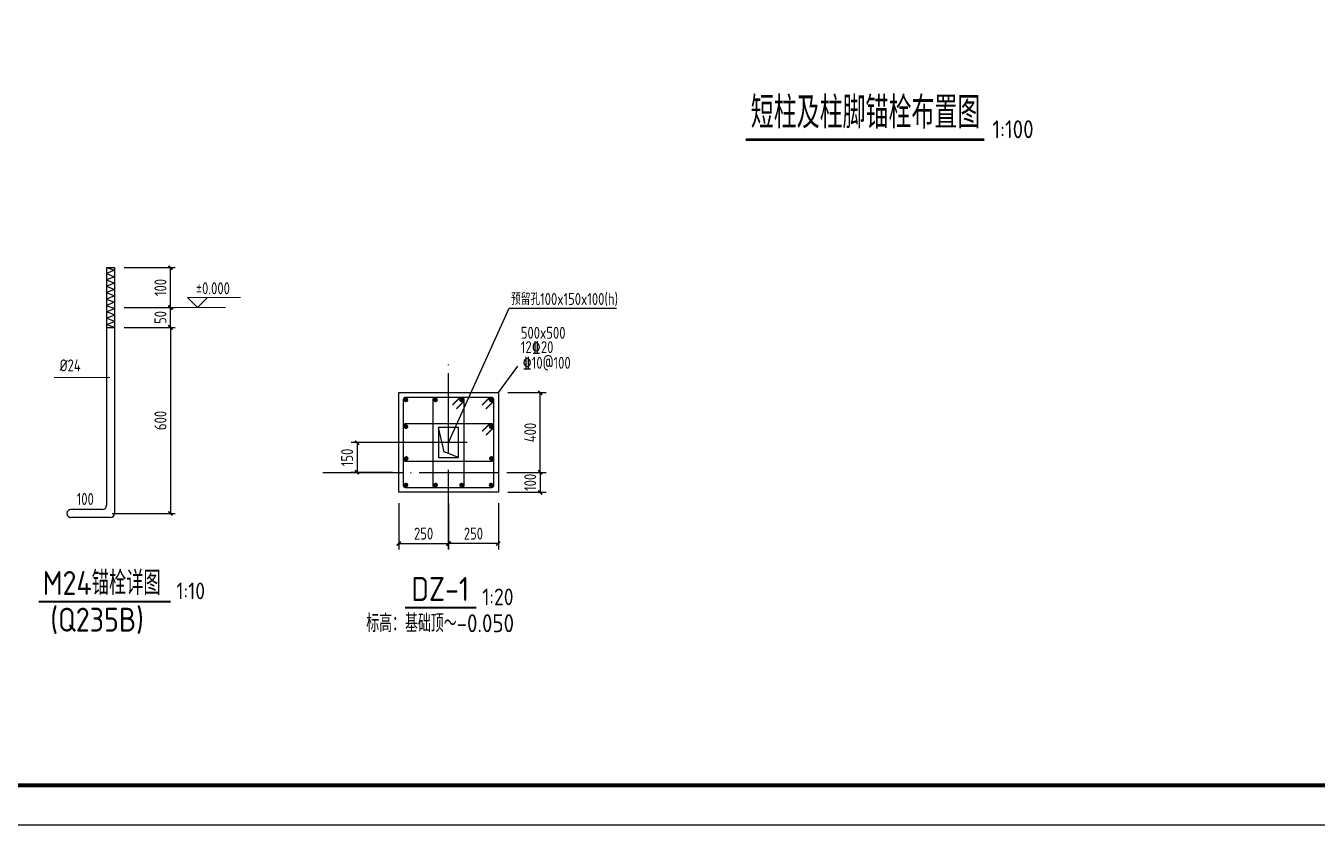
# Model space of a CAD drawing. Header units: millimetres. Extents: x 866561 to 877878, y 40199 to 44891.
# Drawn here: x 870487.7 to 870811.7, y 40198.6 to 40399.1 of the extents above; entities that cross this region are included whole.
import ezdxf

# ---------------------------------------------------------------- set-up
doc = ezdxf.new("R2010")
doc.units = ezdxf.units.MM
doc.header["$LTSCALE"] = 1000
doc.header["$MEASUREMENT"] = 0
doc.linetypes.add('DOTE', pattern=[2.42, 2, -0.2, 0.02, -0.2])
for name, color, linetype in [('D2', 6, 'Continuous'), ('DIM', 7, 'Continuous'), ('DIM_SYMB', 3, 'Continuous'), ('DOTE', 1, 'DOTE'), ('NUM', 7, 'Continuous'), ('Prof', 2, 'Continuous'), ('PUB_TEXT', 7, 'Continuous'), ('图层4', 4, 'Continuous'), ('柱', 2, 'Continuous'), ('柱平法箍筋', 24, 'Continuous'), ('柱平法纵筋', 7, 'Continuous'), ('柱集中标注', 2, 'Continuous')]:
    doc.layers.add(name, color=color, linetype=linetype)
doc.layers.add('D3', color=62, linetype='Continuous', lineweight=9)
doc.styles.add('GBHZ', font='gbenor.shx', dxfattribs={"width": 0.9, "bigfont": 'gbcbig.shx'})
doc.dimstyles.new('Y10', dxfattribs={"dimscale": 0, "dimtxt": 3, "dimasz": 0.01, "dimexe": 1.2, "dimexo": 1, "dimgap": 1, "dimtad": 1, "dimdec": 0, "dimlfac": 10, "dimzin": 0, "dimdsep": 46, "dimtxsty": 'GBHZ', "dimblk1": 'DX', "dimblk2": 'DX', "dimsah": 1, "dimcen": 0.09, "dimdle": 1, "dimadec": 0, "dimazin": 0, "dimtfac": 1, "dimtdec": 0, "dimtix": 1, "dimtmove": 2, "dimatfit": 3, "dimldrblk": 'DX', "dimfxl": 0, "dimtolj": 1, "dimtzin": 0, "dimarcsym": 0})
doc.dimstyles.new('Y20', dxfattribs={"dimscale": 0, "dimtxt": 3, "dimasz": 0.01, "dimexe": 1.5, "dimexo": 0.03, "dimgap": 1, "dimtad": 1, "dimdec": 0, "dimlfac": 20, "dimzin": 0, "dimdsep": 46, "dimtxsty": 'GBHZ', "dimblk1": 'DX', "dimblk2": 'DX', "dimsah": 1, "dimcen": 0.09, "dimdle": 1, "dimadec": 0, "dimazin": 0, "dimtfac": 1, "dimtdec": 0, "dimtix": 1, "dimtmove": 2, "dimatfit": 3, "dimldrblk": 'DX', "dimfxl": 0, "dimtolj": 1, "dimtzin": 0, "dimarcsym": 0})

# ---------------------------------------------------------------- blocks, each defined once
blk = doc.blocks.new('DX')
at = {"color": 0, "linetype": 'ByBlock', "const_width": 40}
blk.add_lwpolyline([(-54, -51), (46, 49)], dxfattribs=at)
blk = doc.blocks.new('*D42')
at = {"layer": 'Defpoints', "color": 0, "linetype": 'ByBlock', "transparency": 16777216}
for p in [(870581.26, 40279.39), (870593.76, 40279.39), (870593.76, 40269.21)]:
    blk.add_point(p, dxfattribs=at)
at = {"layer": 'dim', "color": 0, "linetype": 'ByBlock', "lineweight": -2, "transparency": 16777216}
for p, q in [((870581.26, 40279.36), (870581.26, 40267.71)), ((870593.76, 40279.36), (870593.76, 40267.71)), ((870581.27, 40269.21), (870593.75, 40269.21))]:
    blk.add_line(p, q, dxfattribs=at)
at = {"layer": 'dim', "color": 0, "linetype": 'ByBlock', "lineweight": -2, "transparency": 16777216, "xscale": 0.01, "yscale": 0.01, "zscale": 0.01, "rotation": 180}
blk.add_blockref('DX', (870581.26, 40269.21), dxfattribs=at)
at = {"layer": 'dim', "color": 0, "linetype": 'ByBlock', "lineweight": -2, "transparency": 16777216, "xscale": 0.01, "yscale": 0.01, "zscale": 0.01}
blk.add_blockref('DX', (870593.76, 40269.21), dxfattribs=at)
at = {"layer": 'dim', "color": 0, "linetype": 'ByBlock', "transparency": 16777216, "insert": (870587.51, 40271.71), "char_height": 3, "attachment_point": 5, "style": 'GBHZ'}
blk.add_mtext('\\A1;250', dxfattribs=at)
blk = doc.blocks.new('*D43')
at = {"layer": 'Defpoints', "color": 0, "linetype": 'ByBlock', "transparency": 16777216}
for p in [(870608.65, 40307.07), (870616.76, 40307.07), (870608.65, 40287.07)]:
    blk.add_point(p, dxfattribs=at)
at = {"layer": 'dim', "color": 0, "linetype": 'ByBlock', "lineweight": -2, "transparency": 16777216}
for p, q in [((870608.68, 40307.07), (870618.26, 40307.07)), ((870616.76, 40287.08), (870616.76, 40307.06)), ((870608.68, 40287.07), (870618.26, 40287.07))]:
    blk.add_line(p, q, dxfattribs=at)
at = {"layer": 'dim', "color": 0, "linetype": 'ByBlock', "lineweight": -2, "transparency": 16777216, "xscale": 0.01, "yscale": 0.01, "zscale": 0.01}
for p, rotation in [((870616.76, 40307.07), 90), ((870616.76, 40287.07), 270)]:
    blk.add_blockref('DX', p, dxfattribs=dict(at, rotation=rotation))
at = {"layer": 'dim', "color": 0, "linetype": 'ByBlock', "transparency": 16777216, "insert": (870614.26, 40297.07), "char_height": 3, "attachment_point": 5, "rotation": 90, "style": 'GBHZ'}
blk.add_mtext('\\A1;400', dxfattribs=at)
blk = doc.blocks.new('*D44')
at = {"layer": 'Defpoints', "color": 0, "linetype": 'ByBlock', "transparency": 16777216}
for p in [(870608.65, 40287.07), (870608.65, 40282.07), (870616.76, 40282.07)]:
    blk.add_point(p, dxfattribs=at)
at = {"layer": 'dim', "color": 0, "linetype": 'ByBlock', "lineweight": -2, "transparency": 16777216}
for p, q in [((870608.68, 40287.07), (870618.26, 40287.07)), ((870616.76, 40287.08), (870616.76, 40287.09)), ((870616.76, 40287.07), (870616.76, 40282.07)), ((870608.68, 40282.07), (870618.26, 40282.07)), ((870616.76, 40282.06), (870616.76, 40282.05))]:
    blk.add_line(p, q, dxfattribs=at)
at = {"layer": 'dim', "color": 0, "linetype": 'ByBlock', "lineweight": -2, "transparency": 16777216, "xscale": 0.01, "yscale": 0.01, "zscale": 0.01}
for p, rotation in [((870616.76, 40287.07), 270), ((870616.76, 40282.07), 90)]:
    blk.add_blockref('DX', p, dxfattribs=dict(at, rotation=rotation))
at = {"layer": 'dim', "color": 0, "linetype": 'ByBlock', "transparency": 16777216, "insert": (870614.26, 40284.57), "char_height": 3, "attachment_point": 5, "rotation": 90, "style": 'GBHZ'}
blk.add_mtext('\\A1;100', dxfattribs=at)
blk = doc.blocks.new('*D45')
at = {"layer": 'Defpoints', "color": 0, "linetype": 'ByBlock', "transparency": 16777216}
for p in [(870593.76, 40279.39), (870606.26, 40279.39), (870593.76, 40269.21)]:
    blk.add_point(p, dxfattribs=at)
at = {"layer": 'dim', "color": 0, "linetype": 'ByBlock', "lineweight": -2, "transparency": 16777216}
for p, q in [((870593.76, 40279.36), (870593.76, 40267.71)), ((870606.26, 40279.36), (870606.26, 40267.71)), ((870606.25, 40269.21), (870593.77, 40269.21))]:
    blk.add_line(p, q, dxfattribs=at)
at = {"layer": 'dim', "color": 0, "linetype": 'ByBlock', "lineweight": -2, "transparency": 16777216, "xscale": 0.01, "yscale": 0.01, "zscale": 0.01, "rotation": 180}
blk.add_blockref('DX', (870593.76, 40269.21), dxfattribs=at)
at = {"layer": 'dim', "color": 0, "linetype": 'ByBlock', "lineweight": -2, "transparency": 16777216, "xscale": 0.01, "yscale": 0.01, "zscale": 0.01}
blk.add_blockref('DX', (870606.26, 40269.21), dxfattribs=at)
at = {"layer": 'dim', "color": 0, "linetype": 'ByBlock', "transparency": 16777216, "insert": (870600.01, 40271.71), "char_height": 3, "attachment_point": 5, "style": 'GBHZ'}
blk.add_mtext('\\A1;250', dxfattribs=at)
blk = doc.blocks.new('*D46')
at = {"layer": 'Defpoints', "color": 0, "linetype": 'ByBlock', "transparency": 16777216}
for p in [(870579.77, 40294.57), (870570.81, 40287.07), (870579.77, 40287.07)]:
    blk.add_point(p, dxfattribs=at)
at = {"layer": 'dim', "color": 0, "linetype": 'ByBlock', "lineweight": -2, "transparency": 16777216}
for p, q in [((870579.74, 40294.57), (870569.31, 40294.57)), ((870570.81, 40294.56), (870570.81, 40287.08)), ((870579.74, 40287.07), (870569.31, 40287.07))]:
    blk.add_line(p, q, dxfattribs=at)
at = {"layer": 'dim', "color": 0, "linetype": 'ByBlock', "lineweight": -2, "transparency": 16777216, "xscale": 0.01, "yscale": 0.01, "zscale": 0.01}
for p, rotation in [((870570.81, 40294.57), 90), ((870570.81, 40287.07), 270)]:
    blk.add_blockref('DX', p, dxfattribs=dict(at, rotation=rotation))
at = {"layer": 'dim', "color": 0, "linetype": 'ByBlock', "transparency": 16777216, "insert": (870568.31, 40290.82), "char_height": 3, "attachment_point": 5, "rotation": 90, "style": 'GBHZ'}
blk.add_mtext('\\A1;150', dxfattribs=at)
blk = doc.blocks.new('*D37')
at = {"layer": 'Defpoints', "color": 0, "transparency": 16777216}
for p in [(870511.37, 40323.43), (870508.39, 40276.76), (870523.98, 40276.76)]:
    blk.add_point(p, dxfattribs=at)
at = {"layer": 'dim', "color": 0, "lineweight": -2, "transparency": 16777216}
for p, q in [((870512.37, 40323.43), (870525.18, 40323.43)), ((870523.98, 40323.42), (870523.98, 40276.77)), ((870509.39, 40276.76), (870525.18, 40276.76))]:
    blk.add_line(p, q, dxfattribs=at)
at = {"layer": 'dim', "color": 0, "lineweight": -2, "transparency": 16777216, "xscale": 0.01, "yscale": 0.01, "zscale": 0.01}
for p, rotation in [((870523.98, 40323.43), 90), ((870523.98, 40276.76), 270)]:
    blk.add_blockref('DX', p, dxfattribs=dict(at, rotation=rotation))
at = {"layer": 'dim', "color": 0, "transparency": 16777216, "insert": (870521.48, 40300.1), "char_height": 3, "attachment_point": 5, "rotation": 90, "style": 'GBHZ'}
blk.add_mtext('\\A1;600', dxfattribs=at)
blk = doc.blocks.new('*D38')
at = {"layer": 'Defpoints', "color": 0, "linetype": 'ByBlock', "transparency": 16777216}
for p in [(870511.37, 40328.43), (870523.98, 40328.43), (870511.37, 40323.43)]:
    blk.add_point(p, dxfattribs=at)
at = {"layer": 'dim', "color": 0, "linetype": 'ByBlock', "lineweight": -2, "transparency": 16777216}
for p, q in [((870512.37, 40328.43), (870525.18, 40328.43)), ((870523.98, 40323.44), (870523.98, 40328.42)), ((870512.37, 40323.43), (870525.18, 40323.43))]:
    blk.add_line(p, q, dxfattribs=at)
at = {"layer": 'dim', "color": 0, "linetype": 'ByBlock', "lineweight": -2, "transparency": 16777216, "xscale": 0.01, "yscale": 0.01, "zscale": 0.01}
for p, rotation in [((870523.98, 40328.43), 90), ((870523.98, 40323.43), 270)]:
    blk.add_blockref('DX', p, dxfattribs=dict(at, rotation=rotation))
at = {"layer": 'dim', "color": 0, "linetype": 'ByBlock', "transparency": 16777216, "insert": (870521.48, 40325.93), "char_height": 3, "attachment_point": 5, "rotation": 90, "style": 'GBHZ'}
blk.add_mtext('\\A1;50', dxfattribs=at)
blk = doc.blocks.new('*D39')
at = {"layer": 'Defpoints', "color": 0, "linetype": 'ByBlock', "transparency": 16777216}
for p in [(870511.37, 40338.46), (870523.98, 40338.46), (870511.37, 40328.43)]:
    blk.add_point(p, dxfattribs=at)
at = {"layer": 'dim', "color": 0, "linetype": 'ByBlock', "lineweight": -2, "transparency": 16777216}
for p, q in [((870512.37, 40338.46), (870525.18, 40338.46)), ((870523.98, 40328.44), (870523.98, 40338.45)), ((870512.37, 40328.43), (870525.18, 40328.43))]:
    blk.add_line(p, q, dxfattribs=at)
at = {"layer": 'dim', "color": 0, "linetype": 'ByBlock', "lineweight": -2, "transparency": 16777216, "xscale": 0.01, "yscale": 0.01, "zscale": 0.01}
for p, rotation in [((870523.98, 40338.46), 90), ((870523.98, 40328.43), 270)]:
    blk.add_blockref('DX', p, dxfattribs=dict(at, rotation=rotation))
at = {"layer": 'dim', "color": 0, "linetype": 'ByBlock', "transparency": 16777216, "insert": (870521.48, 40333.45), "char_height": 3, "attachment_point": 5, "rotation": 90, "style": 'GBHZ'}
blk.add_mtext('\\A1;100', dxfattribs=at)

msp = doc.modelspace()

# ---------------------------------------------------------------- linework, layer by layer
msp.add_line((871142.285, 40198.579), (870301.285, 40198.579))
at = {"color": 0, "const_width": 1}
msp.add_lwpolyline([(871132.285, 40208.579), (870326.285, 40208.579), (870326.285, 40782.579), (871132.285, 40782.579)], close=True, dxfattribs=at)
at = {"const_width": 0.667}
msp.add_lwpolyline([(870668.343, 40370.566), (870728.155, 40370.566)], dxfattribs=at)
at = {"layer": 'D2'}
for p, q in [((870507.964, 40338.462), (870509.964, 40338.462)), ((870507.964, 40338.462), (870507.964, 40278.762)), ((870509.964, 40338.462), (870509.964, 40276.762)), ((870506.964, 40277.762), (870499.031, 40277.762)), ((870508.964, 40275.762), (870499.031, 40275.762))]:
    msp.add_line(p, q, dxfattribs=at)
for centre, start, end in [((870499.031, 40276.762), 90, 180), ((870499.031, 40276.762), 180, 270), ((870506.964, 40278.762), 270, 0), ((870508.964, 40276.762), 270, 0)]:
    msp.add_arc(centre, 1, start, end, dxfattribs=at)
at = {"layer": 'D3'}
for p, q in [((870528.266, 40330.927), (870530.764, 40328.429)), ((870533.262, 40330.927), (870528.266, 40330.927)), ((870533.262, 40330.927), (870530.764, 40328.429)), ((870533.262, 40330.927), (870541.576, 40330.927)), ((870508.79, 40310.893), (870494.803, 40310.893))]:
    msp.add_line(p, q, dxfattribs=at)
msp.add_lwpolyline([(870525.18, 40328.429), (870537.829, 40328.429)], dxfattribs=at)
at = {"layer": 'dim'}
for p, q in [((870592.652, 40292.228), (870591.263, 40298.324)), ((870596.263, 40290.824), (870592.652, 40292.228))]:
    msp.add_line(p, q, dxfattribs=at)
msp.add_lwpolyline([(870596.263, 40290.824), (870596.263, 40298.324), (870591.263, 40298.324), (870591.263, 40290.824)], close=True, dxfattribs=at)
at = {"layer": 'DIM_SYMB', "const_width": 0.525}
for points in [[(870490.911, 40254.629), (870524.009, 40254.629)], [(870582.805, 40253.125), (870600.754, 40253.125)]]:
    msp.add_lwpolyline(points, dxfattribs=at)
at = {"layer": 'DOTE', "linetype": 'DOTE', "ltscale": 0.01}
for p, q in [((870593.763, 40267.738), (870593.763, 40316.121)), ((870598.467, 40294.574), (870579.773, 40294.574)), ((870562.194, 40287.074), (870609.504, 40287.074))]:
    msp.add_line(p, q, dxfattribs=at)
at = {"layer": 'Prof'}
for points in [[(870507.964, 40338.462), (870509.964, 40337.762), (870507.964, 40336.962), (870509.964, 40336.162), (870507.964, 40335.362), (870509.964, 40334.562), (870507.964, 40333.762), (870509.964, 40332.962), (870507.964, 40332.162), (870509.964, 40331.362), (870507.964, 40330.562), (870509.964, 40329.762), (870507.964, 40328.962), (870509.964, 40328.162)], [(870507.964, 40323.429), (870509.964, 40323.429), (870507.964, 40324.162), (870509.964, 40324.962), (870507.964, 40325.762), (870509.964, 40326.562), (870507.964, 40327.362), (870509.964, 40328.162)]]:
    msp.add_lwpolyline(points, dxfattribs=at)
at = {"layer": '图层4'}
for p, q in [((870593.763, 40294.574), (870608.999, 40328.293)), ((870608.999, 40328.293), (870635.937, 40328.293))]:
    msp.add_line(p, q, dxfattribs=at)
at = {"layer": '柱'}
msp.add_lwpolyline([(870581.263, 40282.074), (870581.263, 40307.074), (870606.263, 40307.074), (870606.263, 40282.074)], close=True, dxfattribs=at)
at = {"layer": '柱平法箍筋', "const_width": 0.35}
for points in [[(870602.191, 40303.944), (870603.959, 40305.712, -0.6681785), (870605.097, 40305.241), (870605.097, 40283.907, -0.4142136), (870604.43, 40283.241), (870583.097, 40283.241, -0.4142136), (870582.43, 40283.907), (870582.43, 40305.241, -0.4142131), (870583.097, 40305.907), (870604.43, 40305.907, -0.6681788), (870604.901, 40304.769), (870603.134, 40303.002)], [(870594.762, 40303.944), (870596.53, 40305.712, -0.6681785), (870597.668, 40305.241), (870597.668, 40283.907, -0.4142136), (870597.001, 40283.241), (870590.525, 40283.241, -0.4142136), (870589.858, 40283.907), (870589.858, 40305.241, -0.4142131), (870590.525, 40305.907), (870597.001, 40305.907, -0.6681788), (870597.473, 40304.769), (870595.705, 40303.002)], [(870602.191, 40297.355), (870603.959, 40299.123, -0.6681786), (870605.097, 40298.652), (870605.097, 40290.496, -0.4142136), (870604.43, 40289.83), (870583.097, 40289.83, -0.4142136), (870582.43, 40290.496), (870582.43, 40298.652, -0.4142136), (870583.097, 40299.318), (870604.43, 40299.318, -0.6681786), (870604.901, 40298.18), (870603.134, 40296.413)], [(870582.498, 40290.702, 0.4148462), (870583.166, 40290.035)]]:
    msp.add_lwpolyline(points, format="xyb", dxfattribs=at)
at = {"layer": '柱平法纵筋', "const_width": 0.583}
for points in [[(870583.08, 40305.549, -1), (870583.08, 40304.966, -1), (870583.08, 40305.549, -1)], [(870590.508, 40305.549, -1), (870590.508, 40304.966, -1), (870590.508, 40305.549, -1)], [(870597.018, 40305.549, -1), (870597.018, 40304.966, -1), (870597.018, 40305.549, -1)], [(870604.447, 40305.549, -1), (870604.447, 40304.966, -1), (870604.447, 40305.549, -1)], [(870583.08, 40298.835, -1), (870583.08, 40298.252, -1), (870583.08, 40298.835, -1)], [(870604.447, 40298.835, -1), (870604.447, 40298.252, -1), (870604.447, 40298.835, -1)], [(870582.857, 40290.563, -1), (870583.44, 40290.563, -1), (870582.857, 40290.563, -1)], [(870604.223, 40290.563, -1), (870604.807, 40290.563, -1), (870604.223, 40290.563, -1)], [(870583.08, 40284.182, -1), (870583.08, 40283.599, -1), (870583.08, 40284.182, -1)], [(870590.508, 40284.182, -1), (870590.508, 40283.599, -1), (870590.508, 40284.182, -1)], [(870597.018, 40284.182, -1), (870597.018, 40283.599, -1), (870597.018, 40284.182, -1)], [(870604.447, 40284.182, -1), (870604.447, 40283.599, -1), (870604.447, 40284.182, -1)]]:
    msp.add_lwpolyline(points, format="xyb", dxfattribs=at)
at = {"layer": '柱集中标注'}
msp.add_line((870606.263, 40307.074), (870611.159, 40313.746), dxfattribs=at)

# ---------------------------------------------------------------- texts
at = {"ltscale": 2, "style": 'GBHZ'}
msp.add_text('1:100', height=4.5, rotation=0.20444, dxfattribs=at).set_placement((870730.231, 40370.872))
at = {"style": 'GBHZ', "width": 0.9}
for s, p in [('%%P0.000', (870530.364, 40331.752)), ('%%C24', (870496.194, 40312.412)), ('100', (870500.468, 40278.904))]:
    msp.add_text(s, height=3, dxfattribs=at).set_placement(p)
at = {"layer": 'NUM', "style": 'GBHZ'}
msp.add_text('短柱及柱脚锚栓布置图', height=8, dxfattribs=at).set_placement((870669.597, 40373.34))
at = {"layer": 'PUB_TEXT', "style": 'GBHZ'}
for s, height, p in [('M24锚栓详图', 6, (870491.934, 40256.331)), ('DZ-1', 6, (870584.45, 40254.826)), ('1:10', 4.2, (870525.479, 40255.249)), ('1:20', 4.2, (870602.224, 40253.744)), ('(Q235B)', 6, (870493.867, 40247.128)), ('标高：基础顶～-0.050', 4.5, (870573.112, 40246.99))]:
    msp.add_text(s, height=height, dxfattribs=at).set_placement(p)
at = {"layer": '柱集中标注', "style": 'GBHZ', "width": 0.9}
for s, p in [('预留孔100x150x100(h)', (870609.452, 40329.065)), ('500x500', (870611.894, 40320.586)), ('12%%13220', (870611.894, 40316.986)), ('%%13210@100', (870612.341, 40313.063))]:
    msp.add_text(s, height=3, dxfattribs=at).set_placement(p)

# ---------------------------------------------------------------- dimensions: what is measured, and where the dimension line sits
at = {"layer": 'dim', "linetype": 'ByBlock'}
for base, p1, p2, angle, dimstyle, picture, middle in [((870523.98, 40338.462), (870511.366, 40328.429), (870511.366, 40338.462), 90, 'Y10', '*D39', (870521.48, 40333.445)), ((870523.98, 40328.429), (870511.366, 40323.429), (870511.366, 40328.429), 90, 'Y10', '*D38', (870521.48, 40325.929)), ((870616.757, 40307.074), (870608.65, 40287.074), (870608.65, 40307.074), 90, 'Y20', '*D43', (870614.257, 40297.074)), ((870570.805, 40287.074), (870579.773, 40294.574), (870579.773, 40287.074), 90, 'Y20', '*D46', (870568.305, 40290.824)), ((870616.757, 40282.074), (870608.65, 40287.074), (870608.65, 40282.074), 270, 'Y20', '*D44', (870614.257, 40284.574)), ((870593.763, 40269.206), (870606.263, 40279.395), (870593.763, 40279.395), 180, 'Y20', '*D45', (870600.013, 40271.706))]:
    dim = msp.add_linear_dim(base=base, p1=p1, p2=p2, angle=angle, dimstyle=dimstyle, override={"dimscale": 1}, dxfattribs=at)
    dim.commit()
    dim.dimension.update_dxf_attribs({"geometry": picture, "text_midpoint": middle})
at = {"layer": 'dim'}
dim = msp.add_linear_dim(base=(870523.98, 40276.762), p1=(870511.366, 40323.429), p2=(870508.393, 40276.762), angle=90, text='600', dimstyle='Y10', override={"dimscale": 1}, dxfattribs=at)
dim.commit()
dim.dimension.update_dxf_attribs({"geometry": '*D37', "text_midpoint": (870521.48, 40300.095)})
at = {"layer": 'dim', "linetype": 'ByBlock'}
dim = msp.add_linear_dim(base=(870593.763, 40269.206), p1=(870581.263, 40279.395), p2=(870593.763, 40279.395), dimstyle='Y20', override={"dimscale": 1}, dxfattribs=at)
dim.commit()
dim.dimension.update_dxf_attribs({"geometry": '*D42', "text_midpoint": (870587.513, 40271.706)})

doc.saveas('drawing.dxf')
